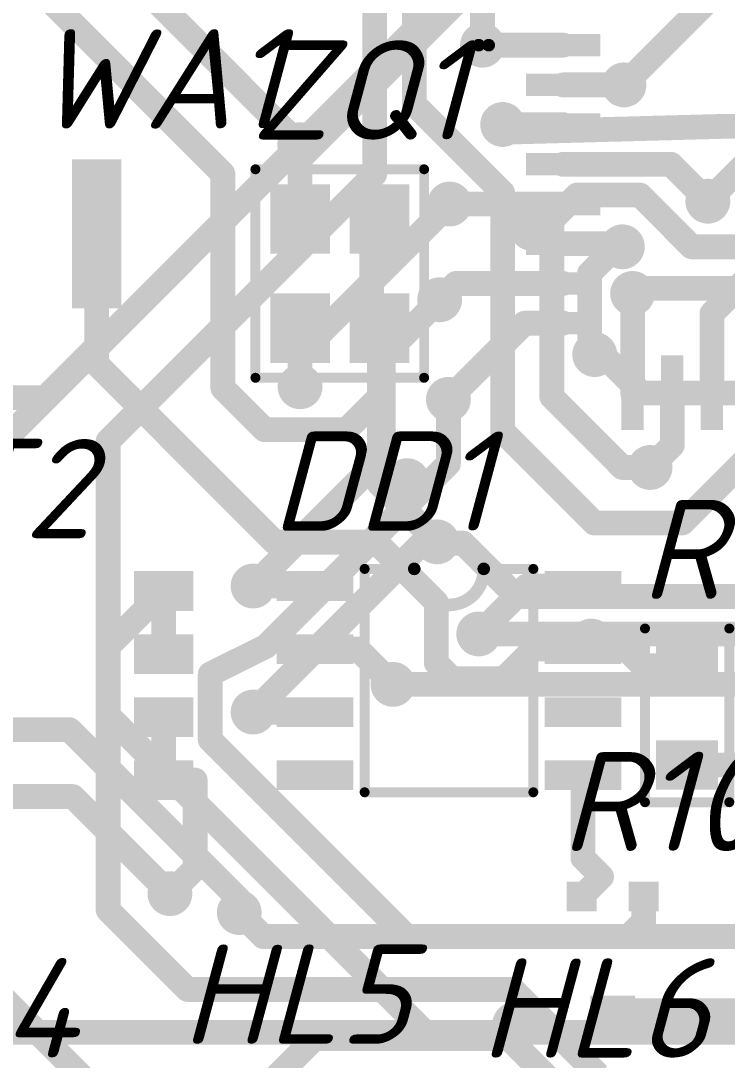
# Model space of a CAD drawing. Header units: millimetres. Extents: x -963 to 6509, y -1367 to 453.
# Drawn here: x -75.54 to -61.3, y 40.58 to 61.51 of the extents above; entities that cross this region are included whole.
import ezdxf

# ---------------------------------------------------------------- set-up
doc = ezdxf.new("R2010")
doc.units = ezdxf.units.MM
doc.header["$LTSCALE"] = 0.5
doc.layers.get('0').update_dxf_attribs({"lineweight": 60})
for name, color, linetype in [('BottomLayer', 5, 'Continuous'), ('MultiLayer', 9, 'Continuous'), ('TopLayer', 1, 'Continuous'), ('TopOverlay', 2, 'Continuous'), ('TopPaste', 8, 'Continuous'), ('ViaHoleLayer', 16, 'Continuous')]:
    doc.layers.add(name, color=color, linetype=linetype)
doc.layers.add('BottomSolder', color=6, linetype='Continuous', plot=False)
doc.styles.get("Standard").update_dxf_attribs({"font": 'isocpeui.ttf', "width": 0.9})

# ---------------------------------------------------------------- blocks, each defined once
blk = doc.blocks.new('32TQFP_7_7__8')
at = {"layer": 'TopLayer'}
for points in [[(-2.575, 3.45), (-2.575, 4.95), (-3.025, 3.45), (-3.025, 4.95)], [(-1.775, 3.45), (-1.775, 4.95), (-2.225, 3.45), (-2.225, 4.95)], [(-0.975, 3.45), (-0.975, 4.95), (-1.425, 3.45), (-1.425, 4.95)], [(-0.175, 3.45), (-0.175, 4.95), (-0.625, 3.45), (-0.625, 4.95)], [(0.625, 3.45), (0.625, 4.95), (0.175, 3.45), (0.175, 4.95)], [(1.425, 3.45), (1.425, 4.95), (0.975, 3.45), (0.975, 4.95)], [(2.225, 3.45), (2.225, 4.95), (1.775, 3.45), (1.775, 4.95)], [(3.025, 3.45), (3.025, 4.95), (2.575, 3.45), (2.575, 4.95)], [(-4.95, 2.575), (-3.45, 2.575), (-4.95, 3.025), (-3.45, 3.025)], [(3.45, 2.575), (4.95, 2.575), (3.45, 3.025), (4.95, 3.025)], [(-4.95, 1.775), (-3.45, 1.775), (-4.95, 2.225), (-3.45, 2.225)], [(3.45, 1.775), (4.95, 1.775), (3.45, 2.225), (4.95, 2.225)], [(-4.95, 0.975), (-3.45, 0.975), (-4.95, 1.425), (-3.45, 1.425)], [(3.45, 0.975), (4.95, 0.975), (3.45, 1.425), (4.95, 1.425)], [(-4.95, 0.175), (-3.45, 0.175), (-4.95, 0.625), (-3.45, 0.625)], [(3.45, 0.175), (4.95, 0.175), (3.45, 0.625), (4.95, 0.625)], [(-4.95, -0.625), (-3.45, -0.625), (-4.95, -0.175), (-3.45, -0.175)], [(3.45, -0.625), (4.95, -0.625), (3.45, -0.175), (4.95, -0.175)], [(-4.95, -1.425), (-3.45, -1.425), (-4.95, -0.975), (-3.45, -0.975)], [(3.45, -1.425), (4.95, -1.425), (3.45, -0.975), (4.95, -0.975)], [(-4.95, -2.225), (-3.45, -2.225), (-4.95, -1.775), (-3.45, -1.775)], [(3.45, -2.225), (4.95, -2.225), (3.45, -1.775), (4.95, -1.775)], [(-4.95, -3.025), (-3.45, -3.025), (-4.95, -2.575), (-3.45, -2.575)], [(3.45, -3.025), (4.95, -3.025), (3.45, -2.575), (4.95, -2.575)], [(-2.575, -4.95), (-2.575, -3.45), (-3.025, -4.95), (-3.025, -3.45)], [(-1.775, -4.95), (-1.775, -3.45), (-2.225, -4.95), (-2.225, -3.45)], [(-0.975, -4.95), (-0.975, -3.45), (-1.425, -4.95), (-1.425, -3.45)], [(-0.175, -4.95), (-0.175, -3.45), (-0.625, -4.95), (-0.625, -3.45)], [(0.625, -4.95), (0.625, -3.45), (0.175, -4.95), (0.175, -3.45)], [(1.425, -4.95), (1.425, -3.45), (0.975, -4.95), (0.975, -3.45)], [(2.225, -4.95), (2.225, -3.45), (1.775, -4.95), (1.775, -3.45)], [(3.025, -4.95), (3.025, -3.45), (2.575, -4.95), (2.575, -3.45)]]:
    blk.add_solid(points, dxfattribs=at)
at = {"layer": 'TopOverlay'}
for points, const_width in [([(-5.7, 2.8, 1), (-5.9, 2.8, 1)], 0.254), ([(-5.964, 2.8, 1), (-5.837, 2.8, 1)], 0.127), ([(-5.763, 2.8, 1), (-5.636, 2.8, 1)], 0.127)]:
    blk.add_lwpolyline(points, format="xyb", close=True, dxfattribs=dict(at, const_width=const_width))
at = {"layer": 'TopPaste'}
for points in [[(-2.575, 3.45), (-2.575, 4.95), (-3.025, 3.45), (-3.025, 4.95)], [(-1.775, 3.45), (-1.775, 4.95), (-2.225, 3.45), (-2.225, 4.95)], [(-0.975, 3.45), (-0.975, 4.95), (-1.425, 3.45), (-1.425, 4.95)], [(-0.175, 3.45), (-0.175, 4.95), (-0.625, 3.45), (-0.625, 4.95)], [(0.625, 3.45), (0.625, 4.95), (0.175, 3.45), (0.175, 4.95)], [(1.425, 3.45), (1.425, 4.95), (0.975, 3.45), (0.975, 4.95)], [(2.225, 3.45), (2.225, 4.95), (1.775, 3.45), (1.775, 4.95)], [(3.025, 3.45), (3.025, 4.95), (2.575, 3.45), (2.575, 4.95)], [(-4.95, 2.575), (-3.45, 2.575), (-4.95, 3.025), (-3.45, 3.025)], [(3.45, 2.575), (4.95, 2.575), (3.45, 3.025), (4.95, 3.025)], [(-4.95, 1.775), (-3.45, 1.775), (-4.95, 2.225), (-3.45, 2.225)], [(3.45, 1.775), (4.95, 1.775), (3.45, 2.225), (4.95, 2.225)], [(-4.95, 0.975), (-3.45, 0.975), (-4.95, 1.425), (-3.45, 1.425)], [(3.45, 0.975), (4.95, 0.975), (3.45, 1.425), (4.95, 1.425)], [(-4.95, 0.175), (-3.45, 0.175), (-4.95, 0.625), (-3.45, 0.625)], [(3.45, 0.175), (4.95, 0.175), (3.45, 0.625), (4.95, 0.625)], [(-4.95, -0.625), (-3.45, -0.625), (-4.95, -0.175), (-3.45, -0.175)], [(3.45, -0.625), (4.95, -0.625), (3.45, -0.175), (4.95, -0.175)], [(-4.95, -1.425), (-3.45, -1.425), (-4.95, -0.975), (-3.45, -0.975)], [(3.45, -1.425), (4.95, -1.425), (3.45, -0.975), (4.95, -0.975)], [(-4.95, -2.225), (-3.45, -2.225), (-4.95, -1.775), (-3.45, -1.775)], [(3.45, -2.225), (4.95, -2.225), (3.45, -1.775), (4.95, -1.775)], [(-4.95, -3.025), (-3.45, -3.025), (-4.95, -2.575), (-3.45, -2.575)], [(3.45, -3.025), (4.95, -3.025), (3.45, -2.575), (4.95, -2.575)], [(-2.575, -4.95), (-2.575, -3.45), (-3.025, -4.95), (-3.025, -3.45)], [(-1.775, -4.95), (-1.775, -3.45), (-2.225, -4.95), (-2.225, -3.45)], [(-0.975, -4.95), (-0.975, -3.45), (-1.425, -4.95), (-1.425, -3.45)], [(-0.175, -4.95), (-0.175, -3.45), (-0.625, -4.95), (-0.625, -3.45)], [(0.625, -4.95), (0.625, -3.45), (0.175, -4.95), (0.175, -3.45)], [(1.425, -4.95), (1.425, -3.45), (0.975, -4.95), (0.975, -3.45)], [(2.225, -4.95), (2.225, -3.45), (1.775, -4.95), (1.775, -3.45)], [(3.025, -4.95), (3.025, -3.45), (2.575, -4.95), (2.575, -3.45)]]:
    blk.add_solid(points, dxfattribs=at)
blk = doc.blocks.new('MCP_SO_8_9')
at = {"layer": 'TopLayer'}
for points in [[(-2.205, 1.925), (-1.605, 1.925), (-2.205, 3.475), (-1.605, 3.475)], [(-0.935, 1.925), (-0.335, 1.925), (-0.935, 3.475), (-0.335, 3.475)], [(0.335, 1.925), (0.935, 1.925), (0.335, 3.475), (0.935, 3.475)], [(1.605, 1.925), (2.205, 1.925), (1.605, 3.475), (2.205, 3.475)], [(-2.205, -3.475), (-1.605, -3.475), (-2.205, -1.925), (-1.605, -1.925)], [(-0.935, -3.475), (-0.335, -3.475), (-0.935, -1.925), (-0.335, -1.925)], [(0.335, -3.475), (0.935, -3.475), (0.335, -1.925), (0.935, -1.925)], [(1.605, -3.475), (2.205, -3.475), (1.605, -1.925), (2.205, -1.925)]]:
    blk.add_solid(points, dxfattribs=at)
at = {"layer": 'TopOverlay', "const_width": 0.2}
for points in [[(-2.25, 0.7), (-2.25, 1.7)], [(2.25, 1.7), (-2.25, 1.7)], [(2.25, -1.7), (2.25, 1.7)], [(-2.25, -1.7), (-2.25, -0.7)], [(2.25, -1.7), (-2.25, -1.7)]]:
    blk.add_lwpolyline(points, dxfattribs=at)
at = {"layer": 'TopOverlay'}
for points, const_width in [([(-2.3, 1.7, 1), (-2.2, 1.7, 1)], 0.1), ([(-2.3, 1.7, 1), (-2.2, 1.7, 1)], 0.1), ([(2.2, 1.7, 1), (2.3, 1.7, 1)], 0.1), ([(2.2, 1.7, 1), (2.3, 1.7, 1)], 0.1), ([(-2.314, 0.7, 1), (-2.187, 0.7, 1)], 0.127), ([(-2.3, 0.7, 1), (-2.2, 0.7, 1)], 0.1), ([(-2.314, -0.7, 1), (-2.187, -0.7, 1)], 0.127), ([(-2.3, -0.7, 1), (-2.2, -0.7, 1)], 0.1), ([(-2.3, -1.7, 1), (-2.2, -1.7, 1)], 0.1), ([(-2.3, -1.7, 1), (-2.2, -1.7, 1)], 0.1), ([(2.2, -1.7, 1), (2.3, -1.7, 1)], 0.1), ([(2.2, -1.7, 1), (2.3, -1.7, 1)], 0.1)]:
    blk.add_lwpolyline(points, format="xyb", close=True, dxfattribs=dict(at, const_width=const_width))
at = {"layer": 'TopOverlay', "const_width": 0.254}
blk.add_lwpolyline([(-2.25, 0.7, -1.036354), (-2.25, -0.7)], format="xyb", dxfattribs=at)
at = {"layer": 'TopPaste'}
for points in [[(-2.205, 1.925), (-1.605, 1.925), (-2.205, 3.475), (-1.605, 3.475)], [(-0.935, 1.925), (-0.335, 1.925), (-0.935, 3.475), (-0.335, 3.475)], [(0.335, 1.925), (0.935, 1.925), (0.335, 3.475), (0.935, 3.475)], [(1.605, 1.925), (2.205, 1.925), (1.605, 3.475), (2.205, 3.475)], [(-2.205, -3.475), (-1.605, -3.475), (-2.205, -1.925), (-1.605, -1.925)], [(-0.935, -3.475), (-0.335, -3.475), (-0.935, -1.925), (-0.335, -1.925)], [(0.335, -3.475), (0.935, -3.475), (0.335, -1.925), (0.935, -1.925)], [(1.605, -3.475), (2.205, -3.475), (1.605, -1.925), (2.205, -1.925)]]:
    blk.add_solid(points, dxfattribs=at)
blk = doc.blocks.new('R0805_22')
at = {"layer": 'TopLayer'}
for points in [[(-1.5, -0.625), (-0.5, -0.625), (-1.5, 0.625), (-0.5, 0.625)], [(0.5, -0.625), (1.5, -0.625), (0.5, 0.625), (1.5, 0.625)]]:
    blk.add_solid(points, dxfattribs=at)
at = {"layer": 'TopOverlay', "const_width": 0.2}
for points in [[(-1.75, 0.85), (1.75, 0.85)], [(-1.75, -0.85), (-1.75, 0.85)], [(1.75, -0.85), (1.75, 0.85)], [(-1.75, -0.85), (1.75, -0.85)]]:
    blk.add_lwpolyline(points, dxfattribs=at)
at = {"layer": 'TopOverlay', "const_width": 0.1}
for points in [[(-1.8, 0.85, 1), (-1.7, 0.85, 1)], [(-1.8, 0.85, 1), (-1.7, 0.85, 1)], [(1.7, 0.85, 1), (1.8, 0.85, 1)], [(1.7, 0.85, 1), (1.8, 0.85, 1)], [(-1.8, -0.85, 1), (-1.7, -0.85, 1)], [(-1.8, -0.85, 1), (-1.7, -0.85, 1)], [(1.7, -0.85, 1), (1.8, -0.85, 1)], [(1.7, -0.85, 1), (1.8, -0.85, 1)]]:
    blk.add_lwpolyline(points, format="xyb", close=True, dxfattribs=at)
at = {"layer": 'TopPaste'}
for points in [[(-1.5, -0.625), (-0.5, -0.625), (-1.5, 0.625), (-0.5, 0.625)], [(0.5, -0.625), (1.5, -0.625), (0.5, 0.625), (1.5, 0.625)]]:
    blk.add_solid(points, dxfattribs=at)
blk = doc.blocks.new('SO_8_27')
at = {"layer": 'TopLayer'}
for points in [[(-2.305, 3.35), (-2.305, 2.15), (-1.505, 3.35), (-1.505, 2.15)], [(-1.035, 3.35), (-1.035, 2.15), (-0.235, 3.35), (-0.235, 2.15)], [(0.235, 3.35), (0.235, 2.15), (1.035, 3.35), (1.035, 2.15)], [(1.505, 3.35), (1.505, 2.15), (2.305, 3.35), (2.305, 2.15)], [(-2.305, -2.15), (-2.305, -3.35), (-1.505, -2.15), (-1.505, -3.35)], [(-1.035, -2.15), (-1.035, -3.35), (-0.235, -2.15), (-0.235, -3.35)], [(0.235, -2.15), (0.235, -3.35), (1.035, -2.15), (1.035, -3.35)], [(1.505, -2.15), (1.505, -3.35), (2.305, -2.15), (2.305, -3.35)]]:
    blk.add_solid(points, dxfattribs=at)
at = {"layer": 'TopPaste'}
for points in [[(-2.305, 3.35), (-2.305, 2.15), (-1.505, 3.35), (-1.505, 2.15)], [(-1.035, 3.35), (-1.035, 2.15), (-0.235, 3.35), (-0.235, 2.15)], [(0.235, 3.35), (0.235, 2.15), (1.035, 3.35), (1.035, 2.15)], [(1.505, 3.35), (1.505, 2.15), (2.305, 3.35), (2.305, 2.15)], [(-2.305, -2.15), (-2.305, -3.35), (-1.505, -2.15), (-1.505, -3.35)], [(-1.035, -2.15), (-1.035, -3.35), (-0.235, -2.15), (-0.235, -3.35)], [(0.235, -2.15), (0.235, -3.35), (1.035, -2.15), (1.035, -3.35)], [(1.505, -2.15), (1.505, -3.35), (2.305, -2.15), (2.305, -3.35)]]:
    blk.add_solid(points, dxfattribs=at)
blk = doc.blocks.new('PLS1_S_28')
at = {"layer": 'TopLayer'}
blk.add_solid([(-0.5, 1.5), (-0.5, -1.5), (0.5, 1.5), (0.5, -1.5)], dxfattribs=at)
at = {"layer": 'TopPaste'}
blk.add_solid([(-0.5, 1.5), (-0.5, -1.5), (0.5, 1.5), (0.5, -1.5)], dxfattribs=at)
blk = doc.blocks.new('ZQ_4P_36')
at = {"layer": 'TopLayer'}
for points in [[(-1.8, 0.2), (-0.4, 0.2), (-1.8, 1.4), (-0.4, 1.4)], [(0.4, 0.2), (1.8, 0.2), (0.4, 1.4), (1.8, 1.4)], [(-1.8, -1.4), (-0.4, -1.4), (-1.8, -0.2), (-0.4, -0.2)], [(0.4, -1.4), (1.8, -1.4), (0.4, -0.2), (1.8, -0.2)]]:
    blk.add_solid(points, dxfattribs=at)
at = {"layer": 'TopOverlay', "const_width": 0.2}
for points in [[(-2.1, 1.7), (2.1, 1.7)], [(-2.1, 1.7), (-2.1, -1.7)], [(2.1, 1.7), (2.1, -1.7)], [(-2.1, -1.7), (2.1, -1.7)]]:
    blk.add_lwpolyline(points, dxfattribs=at)
at = {"layer": 'TopOverlay', "const_width": 0.1}
for points in [[(-2.15, 1.7, 1), (-2.05, 1.7, 1)], [(-2.15, 1.7, 1), (-2.05, 1.7, 1)], [(2.05, 1.7, 1), (2.15, 1.7, 1)], [(2.05, 1.7, 1), (2.15, 1.7, 1)], [(-2.15, -1.7, 1), (-2.05, -1.7, 1)], [(-2.15, -1.7, 1), (-2.05, -1.7, 1)], [(2.05, -1.7, 1), (2.15, -1.7, 1)], [(2.05, -1.7, 1), (2.15, -1.7, 1)]]:
    blk.add_lwpolyline(points, format="xyb", close=True, dxfattribs=at)
at = {"layer": 'TopPaste'}
for points in [[(-1.8, 0.2), (-0.4, 0.2), (-1.8, 1.4), (-0.4, 1.4)], [(0.4, 0.2), (1.8, 0.2), (0.4, 1.4), (1.8, 1.4)], [(-1.8, -1.4), (-0.4, -1.4), (-1.8, -0.2), (-0.4, -0.2)], [(0.4, -1.4), (1.8, -1.4), (0.4, -0.2), (1.8, -0.2)]]:
    blk.add_solid(points, dxfattribs=at)
blk = doc.blocks.new('R___P___38')
at = {"layer": 'TopLayer'}
for points in [[(-0.45, 0.85), (0.45, 0.85), (-0.45, 1.45), (0.45, 1.45)], [(-0.925, -1.45), (-0.325, -1.45), (-0.925, -0.85), (-0.325, -0.85)], [(0.325, -1.45), (0.925, -1.45), (0.325, -0.85), (0.925, -0.85)]]:
    blk.add_solid(points, dxfattribs=at)
at = {"layer": 'TopPaste'}
for points in [[(-0.45, 0.85), (0.45, 0.85), (-0.45, 1.45), (0.45, 1.45)], [(-0.925, -1.45), (-0.325, -1.45), (-0.925, -0.85), (-0.325, -0.85)], [(0.325, -1.45), (0.925, -1.45), (0.325, -0.85), (0.925, -0.85)]]:
    blk.add_solid(points, dxfattribs=at)

msp = doc.modelspace()

# ---------------------------------------------------------------- linework, layer by layer
at = {"layer": 'BottomLayer', "const_width": 0.5}
for points in [[(-63.38, 60.222), (-52.26, 71.342)], [(-76.469, 65.572), (-69.915, 59.018)], [(-67.604, 59.83), (-67.604, 64.987)], [(-66.232, 61.022), (-66.232, 64.241)], [(-68.405, 58.42), (-68.405, 61.814)], [(-67.604, 59.83), (-65.826, 58.052)], [(-65.826, 59.424), (-65.674, 59.272)], [(-65.674, 59.272), (-61.353, 59.387)], [(-61.353, 59.387), (-54.179, 59.387)], [(-78.907, 50.026), (-69.915, 59.018)], [(-61.69, 57.879), (-60.936, 58.633)], [(-73.776, 53.049), (-68.405, 58.42)], [(-65.826, 53.242), (-65.826, 58.052)], [(-64.835, 57.494), (-64.327, 58.002)], [(-64.327, 58.002), (-63.057, 58.002)], [(-63.057, 58.002), (-62.016, 56.96)], [(-69.908, 54.809), (-66.894, 57.822)], [(-64.835, 53.938), (-64.835, 57.494)], [(-64.073, 56.427), (-63.54, 56.96)], [(-63.54, 56.96), (-63.413, 56.96)], [(-62.016, 56.96), (-60.39, 56.96)], [(-64.073, 55.055), (-64.073, 56.427)], [(-63.207, 56.02), (-63.106, 56.122)], [(-63.106, 56.122), (-54.955, 56.122)], [(-68.234, 54.755), (-67.096, 55.893)], [(-64.073, 55.055), (-63.032, 54.014)], [(-69.908, 54.141), (-69.908, 54.809)], [(-68.234, 52.748), (-68.234, 54.755)], [(-63.032, 54.014), (-57.317, 54.014)], [(-66.918, 52.591), (-66.918, 53.887)], [(-64.835, 53.938), (-63.413, 52.515)], [(-65.826, 53.242), (-63.981, 51.398)], [(-73.776, 47.52), (-73.776, 53.049)], [(-70.855, 50.127), (-68.234, 52.748)], [(-62.204, 51.398), (-60.807, 52.795)], [(-70.598, 48.911), (-66.918, 52.591)], [(-63.413, 52.515), (-62.854, 52.515)], [(-63.981, 51.398), (-62.204, 51.398)], [(-70.855, 47.588), (-67.451, 50.991)], [(-67.451, 50.991), (-67.426, 51.017)], [(-67.451, 50.991), (-66.62, 50.991)], [(-67.426, 51.017), (-67.147, 51.017)], [(-66.62, 50.991), (-65.545, 49.916)], [(-65.545, 49.916), (-60.13, 49.916)], [(-66.308, 49.162), (-58.307, 49.162)], [(-71.719, 48.352), (-70.598, 48.911)], [(-71.719, 47.029), (-71.719, 48.352)], [(-68.036, 48.146), (-51.957, 48.146)], [(-73.776, 47.52), (-67.392, 41.136)], [(-81.32, 47.232), (-74.554, 47.232)], [(-74.554, 47.232), (-71.134, 43.812)], [(-71.719, 47.029), (-67.756, 43.066)], [(-80.304, 45.886), (-74.487, 45.886)], [(-74.487, 45.886), (-72.531, 43.93)], [(-71.134, 43.549), (-71.134, 43.812)], [(-67.756, 43.066), (-44.568, 43.066)], [(-76.672, 41.136), (-67.392, 41.136)], [(-67.392, 41.136), (-60.372, 41.136)]]:
    msp.add_lwpolyline(points, dxfattribs=at)
at = {"layer": 'BottomLayer'}
for points, const_width in [([(-66.407, 61.022, 1), (-66.057, 61.022, 1)], 0.35), ([(-66.357, 61.022, 1), (-66.107, 61.022, 1)], 0.25), ([(-63.555, 60.222, 1), (-63.205, 60.222, 1)], 0.35), ([(-63.505, 60.222, 1), (-63.255, 60.222, 1)], 0.25), ([(-67.729, 59.83, 1), (-67.479, 59.83, 1)], 0.25), ([(-67.729, 59.83, 1), (-67.479, 59.83, 1)], 0.25), ([(-66.001, 59.424, 1), (-65.651, 59.424, 1)], 0.35), ([(-65.951, 59.424, 1), (-65.701, 59.424, 1)], 0.25), ([(-65.799, 59.272, 1), (-65.549, 59.272, 1)], 0.25), ([(-65.799, 59.272, 1), (-65.549, 59.272, 1)], 0.25), ([(-61.478, 59.387, 1), (-61.228, 59.387, 1)], 0.25), ([(-61.478, 59.387, 1), (-61.228, 59.387, 1)], 0.25), ([(-70.09, 59.018, 1), (-69.74, 59.018, 1)], 0.35), ([(-70.04, 59.018, 1), (-69.79, 59.018, 1)], 0.25), ([(-70.04, 59.018, 1), (-69.79, 59.018, 1)], 0.25), ([(-68.53, 58.42, 1), (-68.28, 58.42, 1)], 0.25), ([(-68.53, 58.42, 1), (-68.28, 58.42, 1)], 0.25), ([(-65.951, 58.052, 1), (-65.701, 58.052, 1)], 0.25), ([(-65.951, 58.052, 1), (-65.701, 58.052, 1)], 0.25), ([(-64.452, 58.002, 1), (-64.202, 58.002, 1)], 0.25), ([(-64.452, 58.002, 1), (-64.202, 58.002, 1)], 0.25), ([(-63.182, 58.002, 1), (-62.932, 58.002, 1)], 0.25), ([(-63.182, 58.002, 1), (-62.932, 58.002, 1)], 0.25), ([(-61.865, 57.879, 1), (-61.515, 57.879, 1)], 0.35), ([(-67.069, 57.822, 1), (-66.719, 57.822, 1)], 0.35), ([(-67.019, 57.822, 1), (-66.769, 57.822, 1)], 0.25), ([(-61.815, 57.879, 1), (-61.565, 57.879, 1)], 0.25), ([(-64.96, 57.494, 1), (-64.71, 57.494, 1)], 0.25), ([(-64.96, 57.494, 1), (-64.71, 57.494, 1)], 0.25), ([(-63.665, 56.96, 1), (-63.415, 56.96, 1)], 0.25), ([(-63.665, 56.96, 1), (-63.415, 56.96, 1)], 0.25), ([(-63.588, 56.96, 1), (-63.238, 56.96, 1)], 0.35), ([(-63.538, 56.96, 1), (-63.288, 56.96, 1)], 0.25), ([(-62.141, 56.96, 1), (-61.891, 56.96, 1)], 0.25), ([(-62.141, 56.96, 1), (-61.891, 56.96, 1)], 0.25), ([(-64.198, 56.427, 1), (-63.948, 56.427, 1)], 0.25), ([(-64.198, 56.427, 1), (-63.948, 56.427, 1)], 0.25), ([(-63.382, 56.02, 1), (-63.032, 56.02, 1)], 0.35), ([(-63.231, 56.122, 1), (-62.981, 56.122, 1)], 0.25), ([(-63.231, 56.122, 1), (-62.981, 56.122, 1)], 0.25), ([(-67.271, 55.893, 1), (-66.921, 55.893, 1)], 0.35), ([(-67.221, 55.893, 1), (-66.971, 55.893, 1)], 0.25), ([(-63.332, 56.02, 1), (-63.082, 56.02, 1)], 0.25), ([(-64.198, 55.055, 1), (-63.948, 55.055, 1)], 0.25), ([(-64.198, 55.055, 1), (-63.948, 55.055, 1)], 0.25), ([(-70.033, 54.809, 1), (-69.783, 54.809, 1)], 0.25), ([(-70.033, 54.809, 1), (-69.783, 54.809, 1)], 0.25), ([(-68.359, 54.755, 1), (-68.109, 54.755, 1)], 0.25), ([(-68.359, 54.755, 1), (-68.109, 54.755, 1)], 0.25), ([(-70.083, 54.141, 1), (-69.733, 54.141, 1)], 0.35), ([(-70.033, 54.141, 1), (-69.783, 54.141, 1)], 0.25), ([(-67.093, 53.887, 1), (-66.743, 53.887, 1)], 0.35), ([(-63.157, 54.014, 1), (-62.907, 54.014, 1)], 0.25), ([(-63.157, 54.014, 1), (-62.907, 54.014, 1)], 0.25), ([(-67.043, 53.887, 1), (-66.793, 53.887, 1)], 0.25), ([(-64.96, 53.938, 1), (-64.71, 53.938, 1)], 0.25), ([(-64.96, 53.938, 1), (-64.71, 53.938, 1)], 0.25), ([(-65.951, 53.242, 1), (-65.701, 53.242, 1)], 0.25), ([(-65.951, 53.242, 1), (-65.701, 53.242, 1)], 0.25), ([(-73.901, 53.049, 1), (-73.651, 53.049, 1)], 0.25), ([(-73.901, 53.049, 1), (-73.651, 53.049, 1)], 0.25), ([(-68.359, 52.748, 1), (-68.109, 52.748, 1)], 0.25), ([(-68.359, 52.748, 1), (-68.109, 52.748, 1)], 0.25), ([(-67.043, 52.591, 1), (-66.793, 52.591, 1)], 0.25), ([(-67.043, 52.591, 1), (-66.793, 52.591, 1)], 0.25), ([(-63.538, 52.515, 1), (-63.288, 52.515, 1)], 0.25), ([(-63.538, 52.515, 1), (-63.288, 52.515, 1)], 0.25), ([(-63.029, 52.515, 1), (-62.679, 52.515, 1)], 0.35), ([(-62.979, 52.515, 1), (-62.729, 52.515, 1)], 0.25), ([(-64.106, 51.398, 1), (-63.856, 51.398, 1)], 0.25), ([(-64.106, 51.398, 1), (-63.856, 51.398, 1)], 0.25), ([(-62.329, 51.398, 1), (-62.079, 51.398, 1)], 0.25), ([(-62.329, 51.398, 1), (-62.079, 51.398, 1)], 0.25), ([(-67.322, 51.017, 1), (-66.972, 51.017, 1)], 0.35), ([(-67.576, 50.991, 1), (-67.326, 50.991, 1)], 0.25), ([(-67.576, 50.991, 1), (-67.326, 50.991, 1)], 0.25), ([(-67.576, 50.991, 1), (-67.326, 50.991, 1)], 0.25), ([(-67.551, 51.017, 1), (-67.301, 51.017, 1)], 0.25), ([(-67.551, 51.017, 1), (-67.301, 51.017, 1)], 0.25), ([(-67.272, 51.017, 1), (-67.022, 51.017, 1)], 0.25), ([(-66.745, 50.991, 1), (-66.495, 50.991, 1)], 0.25), ([(-66.745, 50.991, 1), (-66.495, 50.991, 1)], 0.25), ([(-71.03, 50.127, 1), (-70.68, 50.127, 1)], 0.35), ([(-70.98, 50.127, 1), (-70.73, 50.127, 1)], 0.25), ([(-65.67, 49.916, 1), (-65.42, 49.916, 1)], 0.25), ([(-65.67, 49.916, 1), (-65.42, 49.916, 1)], 0.25), ([(-66.483, 49.162, 1), (-66.133, 49.162, 1)], 0.35), ([(-66.433, 49.162, 1), (-66.183, 49.162, 1)], 0.25), ([(-70.723, 48.911, 1), (-70.473, 48.911, 1)], 0.25), ([(-70.723, 48.911, 1), (-70.473, 48.911, 1)], 0.25), ([(-71.844, 48.352, 1), (-71.594, 48.352, 1)], 0.25), ([(-71.844, 48.352, 1), (-71.594, 48.352, 1)], 0.25), ([(-68.211, 48.146, 1), (-67.861, 48.146, 1)], 0.35), ([(-68.161, 48.146, 1), (-67.911, 48.146, 1)], 0.25), ([(-73.901, 47.52, 1), (-73.651, 47.52, 1)], 0.25), ([(-73.901, 47.52, 1), (-73.651, 47.52, 1)], 0.25), ([(-71.03, 47.588, 1), (-70.68, 47.588, 1)], 0.35), ([(-70.98, 47.588, 1), (-70.73, 47.588, 1)], 0.25), ([(-74.679, 47.232, 1), (-74.429, 47.232, 1)], 0.25), ([(-74.679, 47.232, 1), (-74.429, 47.232, 1)], 0.25), ([(-71.844, 47.029, 1), (-71.594, 47.029, 1)], 0.25), ([(-71.844, 47.029, 1), (-71.594, 47.029, 1)], 0.25), ([(-74.612, 45.886, 1), (-74.362, 45.886, 1)], 0.25), ([(-74.612, 45.886, 1), (-74.362, 45.886, 1)], 0.25), ([(-72.706, 43.93, 1), (-72.356, 43.93, 1)], 0.35), ([(-72.656, 43.93, 1), (-72.406, 43.93, 1)], 0.25), ([(-71.259, 43.812, 1), (-71.009, 43.812, 1)], 0.25), ([(-71.259, 43.812, 1), (-71.009, 43.812, 1)], 0.25), ([(-71.309, 43.549, 1), (-70.959, 43.549, 1)], 0.35), ([(-71.259, 43.549, 1), (-71.009, 43.549, 1)], 0.25), ([(-67.881, 43.066, 1), (-67.631, 43.066, 1)], 0.25), ([(-67.881, 43.066, 1), (-67.631, 43.066, 1)], 0.25), ([(-67.517, 41.136, 1), (-67.267, 41.136, 1)], 0.25), ([(-67.517, 41.136, 1), (-67.267, 41.136, 1)], 0.25), ([(-67.517, 41.136, 1), (-67.267, 41.136, 1)], 0.25)]:
    msp.add_lwpolyline(points, format="xyb", close=True, dxfattribs=dict(at, const_width=const_width))
at = {"layer": 'BottomSolder', "const_width": 0.452}
for points in [[(-66.458, 61.022, 1), (-66.006, 61.022, 1)], [(-63.606, 60.222, 1), (-63.154, 60.222, 1)], [(-66.052, 59.424, 1), (-65.6, 59.424, 1)], [(-70.141, 59.018, 1), (-69.689, 59.018, 1)], [(-67.12, 57.822, 1), (-66.669, 57.822, 1)], [(-61.916, 57.879, 1), (-61.464, 57.879, 1)], [(-65.461, 57.33, 1), (-65.009, 57.33, 1)], [(-63.639, 56.96, 1), (-63.187, 56.96, 1)], [(-67.322, 55.893, 1), (-66.87, 55.893, 1)], [(-63.433, 56.02, 1), (-62.981, 56.02, 1)], [(-64.196, 54.79, 1), (-63.744, 54.79, 1)], [(-70.134, 54.141, 1), (-69.682, 54.141, 1)], [(-67.144, 53.887, 1), (-66.692, 53.887, 1)], [(-63.08, 52.515, 1), (-62.628, 52.515, 1)], [(-67.975, 52.25, 1), (-67.524, 52.25, 1)], [(-67.372, 51.017, 1), (-66.921, 51.017, 1)], [(-71.081, 50.127, 1), (-70.629, 50.127, 1)], [(-66.534, 49.162, 1), (-66.083, 49.162, 1)], [(-64.267, 49.019, 1), (-63.815, 49.019, 1)], [(-68.262, 48.146, 1), (-67.81, 48.146, 1)], [(-71.081, 47.588, 1), (-70.629, 47.588, 1)], [(-72.757, 43.93, 1), (-72.306, 43.93, 1)], [(-71.36, 43.549, 1), (-70.909, 43.549, 1)], [(-65.809, 41.298, 1), (-65.357, 41.298, 1)]]:
    msp.add_lwpolyline(points, format="xyb", close=True, dxfattribs=at)
at = {"layer": 'MultiLayer', "const_width": 0.35}
for points in [[(-66.407, 61.022, 1), (-66.057, 61.022, 1)], [(-63.555, 60.222, 1), (-63.205, 60.222, 1)], [(-66.001, 59.424, 1), (-65.651, 59.424, 1)], [(-70.09, 59.018, 1), (-69.74, 59.018, 1)], [(-61.865, 57.879, 1), (-61.515, 57.879, 1)], [(-67.069, 57.822, 1), (-66.719, 57.822, 1)], [(-63.588, 56.96, 1), (-63.238, 56.96, 1)], [(-63.382, 56.02, 1), (-63.032, 56.02, 1)], [(-67.271, 55.893, 1), (-66.921, 55.893, 1)], [(-70.083, 54.141, 1), (-69.733, 54.141, 1)], [(-67.093, 53.887, 1), (-66.743, 53.887, 1)], [(-63.029, 52.515, 1), (-62.679, 52.515, 1)], [(-67.322, 51.017, 1), (-66.972, 51.017, 1)], [(-71.03, 50.127, 1), (-70.68, 50.127, 1)], [(-66.483, 49.162, 1), (-66.133, 49.162, 1)], [(-68.211, 48.146, 1), (-67.861, 48.146, 1)], [(-71.03, 47.588, 1), (-70.68, 47.588, 1)], [(-72.706, 43.93, 1), (-72.356, 43.93, 1)], [(-71.309, 43.549, 1), (-70.959, 43.549, 1)]]:
    msp.add_lwpolyline(points, format="xyb", close=True, dxfattribs=at)
at = {"layer": 'TopLayer', "const_width": 0.5}
for points in [[(-69.915, 59.018), (-65.457, 63.475)], [(-69.908, 58.738), (-65.457, 63.189)], [(-75.249, 62.218), (-71.465, 58.433)], [(-66.232, 61.022), (-64.607, 61.022)], [(-64.607, 60.222), (-63.38, 60.222)], [(-65.826, 59.424), (-65.824, 59.422)], [(-65.824, 59.422), (-64.607, 59.422)], [(-69.908, 57.522), (-69.908, 58.738)], [(-64.607, 58.622), (-62.433, 58.622)], [(-62.433, 58.622), (-61.69, 57.879)], [(-71.465, 54.115), (-71.465, 58.433)], [(-66.894, 57.822), (-64.607, 57.822)], [(-68.308, 57.076), (-68.308, 57.522)], [(-61.607, 55.616), (-59.755, 57.468)], [(-74.008, 54.954), (-74.008, 57.222)], [(-68.464, 57.076), (-68.308, 57.076)], [(-68.464, 55.322), (-68.464, 57.076)], [(-64.607, 57.022), (-63.474, 57.022)], [(-63.474, 57.022), (-63.413, 56.96)], [(-67.096, 55.893), (-66.767, 56.222)], [(-66.767, 56.222), (-64.607, 56.222)], [(-63.207, 54.022), (-63.207, 56.02)], [(-61.607, 54.022), (-61.607, 55.616)], [(-69.908, 54.141), (-69.908, 55.322)], [(-68.464, 55.322), (-68.308, 55.322)], [(-68.308, 53.938), (-68.308, 55.322)], [(-66.918, 53.887), (-65.383, 55.422)], [(-65.383, 55.422), (-64.607, 55.422)], [(-75.04, 53.922), (-74.008, 54.954)], [(-74.008, 54.598), (-74.008, 54.954)], [(-74.008, 54.598), (-70.42, 51.01)], [(-71.465, 54.115), (-70.626, 53.277)], [(-62.407, 52.962), (-62.407, 54.022)], [(-83.608, 53.922), (-75.04, 53.922)], [(-68.968, 53.277), (-68.308, 53.938)], [(-68.308, 52.178), (-68.308, 53.938)], [(-70.626, 53.277), (-68.968, 53.277)], [(-62.854, 52.515), (-62.407, 52.962)], [(-68.308, 52.178), (-67.147, 51.017)], [(-70.42, 51.01), (-68.374, 51.01)], [(-68.374, 51.01), (-67.162, 49.799)], [(-73.776, 48.908), (-72.657, 50.027)], [(-72.657, 48.757), (-72.657, 50.027)], [(-70.855, 50.127), (-69.607, 50.127)], [(-66.308, 49.162), (-65.344, 50.127)], [(-65.344, 50.127), (-64.207, 50.127)], [(-67.162, 48.577), (-67.162, 49.799)], [(-73.776, 43.6), (-73.776, 48.908)], [(-69.607, 48.857), (-68.747, 48.857)], [(-68.747, 48.857), (-68.036, 48.146)], [(-65.801, 48.257), (-65.201, 48.857)], [(-65.201, 48.857), (-64.207, 48.857)], [(-64.207, 48.857), (-63.337, 48.857)], [(-63.337, 48.857), (-63.002, 48.522)], [(-67.162, 48.577), (-66.842, 48.257)], [(-63.002, 48.522), (-62.107, 48.522)], [(-66.842, 48.257), (-65.801, 48.257)], [(-70.855, 47.588), (-70.854, 47.587)], [(-70.854, 47.587), (-69.607, 47.587)], [(-72.657, 46.217), (-72.657, 47.487)], [(-62.107, 46.522), (-60.007, 46.522)], [(-64.207, 44.647), (-64.207, 46.317)], [(-72.657, 46.217), (-72.023, 46.217)], [(-72.023, 44.438), (-72.023, 46.217)], [(-64.207, 44.647), (-63.832, 44.272)], [(-72.531, 43.93), (-72.023, 44.438)], [(-64.233, 43.872), (-63.832, 44.272)], [(-62.983, 43.369), (-62.983, 43.872)], [(-73.776, 43.6), (-72.176, 42)], [(-71.134, 43.549), (-70.652, 43.066)], [(-63.286, 43.066), (-62.983, 43.369)], [(-70.652, 43.066), (-63.286, 43.066)], [(-76.24, 42.177), (-73.807, 39.745)], [(-72.176, 42), (-65.623, 42)], [(-65.623, 42), (-63.896, 40.272)], [(-63.608, 41.572), (-59.984, 41.572)], [(-71.107, 39.522), (-69.62, 41.009)], [(-69.62, 41.009), (-65.699, 41.009)], [(-65.699, 41.009), (-63.612, 38.922)]]:
    msp.add_lwpolyline(points, dxfattribs=at)
at = {"layer": 'TopLayer'}
for points, const_width in [([(-66.407, 61.022, 1), (-66.057, 61.022, 1)], 0.35), ([(-66.357, 61.022, 1), (-66.107, 61.022, 1)], 0.25), ([(-64.732, 61.022, 1), (-64.482, 61.022, 1)], 0.25), ([(-63.555, 60.222, 1), (-63.205, 60.222, 1)], 0.35), ([(-64.732, 60.222, 1), (-64.482, 60.222, 1)], 0.25), ([(-63.505, 60.222, 1), (-63.255, 60.222, 1)], 0.25), ([(-66.001, 59.424, 1), (-65.651, 59.424, 1)], 0.35), ([(-65.951, 59.424, 1), (-65.701, 59.424, 1)], 0.25), ([(-65.949, 59.422, 1), (-65.699, 59.422, 1)], 0.25), ([(-65.949, 59.422, 1), (-65.699, 59.422, 1)], 0.25), ([(-64.732, 59.422, 1), (-64.482, 59.422, 1)], 0.25), ([(-70.09, 59.018, 1), (-69.74, 59.018, 1)], 0.35), ([(-70.04, 59.018, 1), (-69.79, 59.018, 1)], 0.25), ([(-70.033, 58.738, 1), (-69.783, 58.738, 1)], 0.25), ([(-70.033, 58.738, 1), (-69.783, 58.738, 1)], 0.25), ([(-64.732, 58.622, 1), (-64.482, 58.622, 1)], 0.25), ([(-62.558, 58.622, 1), (-62.308, 58.622, 1)], 0.25), ([(-62.558, 58.622, 1), (-62.308, 58.622, 1)], 0.25), ([(-71.59, 58.433, 1), (-71.34, 58.433, 1)], 0.25), ([(-71.59, 58.433, 1), (-71.34, 58.433, 1)], 0.25), ([(-61.865, 57.879, 1), (-61.515, 57.879, 1)], 0.35), ([(-67.069, 57.822, 1), (-66.719, 57.822, 1)], 0.35), ([(-67.019, 57.822, 1), (-66.769, 57.822, 1)], 0.25), ([(-64.732, 57.822, 1), (-64.482, 57.822, 1)], 0.25), ([(-61.815, 57.879, 1), (-61.565, 57.879, 1)], 0.25), ([(-70.033, 57.522, 1), (-69.783, 57.522, 1)], 0.25), ([(-68.433, 57.522, 1), (-68.183, 57.522, 1)], 0.25), ([(-74.133, 57.222, 1), (-73.883, 57.222, 1)], 0.25), ([(-68.589, 57.076, 1), (-68.339, 57.076, 1)], 0.25), ([(-68.589, 57.076, 1), (-68.339, 57.076, 1)], 0.25), ([(-68.433, 57.076, 1), (-68.183, 57.076, 1)], 0.25), ([(-68.433, 57.076, 1), (-68.183, 57.076, 1)], 0.25), ([(-64.732, 57.022, 1), (-64.482, 57.022, 1)], 0.25), ([(-63.588, 56.96, 1), (-63.238, 56.96, 1)], 0.35), ([(-63.599, 57.022, 1), (-63.349, 57.022, 1)], 0.25), ([(-63.599, 57.022, 1), (-63.349, 57.022, 1)], 0.25), ([(-63.538, 56.96, 1), (-63.288, 56.96, 1)], 0.25), ([(-66.892, 56.222, 1), (-66.642, 56.222, 1)], 0.25), ([(-66.892, 56.222, 1), (-66.642, 56.222, 1)], 0.25), ([(-64.732, 56.222, 1), (-64.482, 56.222, 1)], 0.25), ([(-63.382, 56.02, 1), (-63.032, 56.02, 1)], 0.35), ([(-67.271, 55.893, 1), (-66.921, 55.893, 1)], 0.35), ([(-67.221, 55.893, 1), (-66.971, 55.893, 1)], 0.25), ([(-63.332, 56.02, 1), (-63.082, 56.02, 1)], 0.25), ([(-61.732, 55.616, 1), (-61.482, 55.616, 1)], 0.25), ([(-61.732, 55.616, 1), (-61.482, 55.616, 1)], 0.25), ([(-70.033, 55.322, 1), (-69.783, 55.322, 1)], 0.25), ([(-68.589, 55.322, 1), (-68.339, 55.322, 1)], 0.25), ([(-68.589, 55.322, 1), (-68.339, 55.322, 1)], 0.25), ([(-68.433, 55.322, 1), (-68.183, 55.322, 1)], 0.25), ([(-68.433, 55.322, 1), (-68.183, 55.322, 1)], 0.25), ([(-65.508, 55.422, 1), (-65.258, 55.422, 1)], 0.25), ([(-65.508, 55.422, 1), (-65.258, 55.422, 1)], 0.25), ([(-64.732, 55.422, 1), (-64.482, 55.422, 1)], 0.25), ([(-74.133, 54.954, 1), (-73.883, 54.954, 1)], 0.25), ([(-74.133, 54.954, 1), (-73.883, 54.954, 1)], 0.25), ([(-74.133, 54.954, 1), (-73.883, 54.954, 1)], 0.25), ([(-74.133, 54.598, 1), (-73.883, 54.598, 1)], 0.25), ([(-74.133, 54.598, 1), (-73.883, 54.598, 1)], 0.25), ([(-70.083, 54.141, 1), (-69.733, 54.141, 1)], 0.35), ([(-71.59, 54.115, 1), (-71.34, 54.115, 1)], 0.25), ([(-71.59, 54.115, 1), (-71.34, 54.115, 1)], 0.25), ([(-70.033, 54.141, 1), (-69.783, 54.141, 1)], 0.25), ([(-67.093, 53.887, 1), (-66.743, 53.887, 1)], 0.35), ([(-63.332, 54.022, 1), (-63.082, 54.022, 1)], 0.25), ([(-62.532, 54.022, 1), (-62.282, 54.022, 1)], 0.25), ([(-61.732, 54.022, 1), (-61.482, 54.022, 1)], 0.25), ([(-75.165, 53.922, 1), (-74.915, 53.922, 1)], 0.25), ([(-75.165, 53.922, 1), (-74.915, 53.922, 1)], 0.25), ([(-68.433, 53.938, 1), (-68.183, 53.938, 1)], 0.25), ([(-68.433, 53.938, 1), (-68.183, 53.938, 1)], 0.25), ([(-68.433, 53.938, 1), (-68.183, 53.938, 1)], 0.25), ([(-67.043, 53.887, 1), (-66.793, 53.887, 1)], 0.25), ([(-70.751, 53.277, 1), (-70.501, 53.277, 1)], 0.25), ([(-70.751, 53.277, 1), (-70.501, 53.277, 1)], 0.25), ([(-69.093, 53.277, 1), (-68.843, 53.277, 1)], 0.25), ([(-69.093, 53.277, 1), (-68.843, 53.277, 1)], 0.25), ([(-62.532, 52.962, 1), (-62.282, 52.962, 1)], 0.25), ([(-62.532, 52.962, 1), (-62.282, 52.962, 1)], 0.25), ([(-63.029, 52.515, 1), (-62.679, 52.515, 1)], 0.35), ([(-62.979, 52.515, 1), (-62.729, 52.515, 1)], 0.25), ([(-68.433, 52.178, 1), (-68.183, 52.178, 1)], 0.25), ([(-68.433, 52.178, 1), (-68.183, 52.178, 1)], 0.25), ([(-67.322, 51.017, 1), (-66.972, 51.017, 1)], 0.35), ([(-70.545, 51.01, 1), (-70.295, 51.01, 1)], 0.25), ([(-70.545, 51.01, 1), (-70.295, 51.01, 1)], 0.25), ([(-68.499, 51.01, 1), (-68.249, 51.01, 1)], 0.25), ([(-68.499, 51.01, 1), (-68.249, 51.01, 1)], 0.25), ([(-67.272, 51.017, 1), (-67.022, 51.017, 1)], 0.25), ([(-71.03, 50.127, 1), (-70.68, 50.127, 1)], 0.35), ([(-72.782, 50.027, 1), (-72.532, 50.027, 1)], 0.25), ([(-72.782, 50.027, 1), (-72.532, 50.027, 1)], 0.25), ([(-70.98, 50.127, 1), (-70.73, 50.127, 1)], 0.25), ([(-69.732, 50.127, 1), (-69.482, 50.127, 1)], 0.25), ([(-65.469, 50.127, 1), (-65.219, 50.127, 1)], 0.25), ([(-65.469, 50.127, 1), (-65.219, 50.127, 1)], 0.25), ([(-64.332, 50.127, 1), (-64.082, 50.127, 1)], 0.25), ([(-67.287, 49.799, 1), (-67.037, 49.799, 1)], 0.25), ([(-67.287, 49.799, 1), (-67.037, 49.799, 1)], 0.25), ([(-66.483, 49.162, 1), (-66.133, 49.162, 1)], 0.35), ([(-66.433, 49.162, 1), (-66.183, 49.162, 1)], 0.25), ([(-73.901, 48.908, 1), (-73.651, 48.908, 1)], 0.25), ([(-73.901, 48.908, 1), (-73.651, 48.908, 1)], 0.25), ([(-72.782, 48.757, 1), (-72.532, 48.757, 1)], 0.25), ([(-69.732, 48.857, 1), (-69.482, 48.857, 1)], 0.25), ([(-68.872, 48.857, 1), (-68.622, 48.857, 1)], 0.25), ([(-68.872, 48.857, 1), (-68.622, 48.857, 1)], 0.25), ([(-65.326, 48.857, 1), (-65.076, 48.857, 1)], 0.25), ([(-65.326, 48.857, 1), (-65.076, 48.857, 1)], 0.25), ([(-64.332, 48.857, 1), (-64.082, 48.857, 1)], 0.25), ([(-64.332, 48.857, 1), (-64.082, 48.857, 1)], 0.25), ([(-63.462, 48.857, 1), (-63.212, 48.857, 1)], 0.25), ([(-63.462, 48.857, 1), (-63.212, 48.857, 1)], 0.25), ([(-67.287, 48.577, 1), (-67.037, 48.577, 1)], 0.25), ([(-67.287, 48.577, 1), (-67.037, 48.577, 1)], 0.25), ([(-63.127, 48.522, 1), (-62.877, 48.522, 1)], 0.25), ([(-63.127, 48.522, 1), (-62.877, 48.522, 1)], 0.25), ([(-62.232, 48.522, 1), (-61.982, 48.522, 1)], 0.25), ([(-68.211, 48.146, 1), (-67.861, 48.146, 1)], 0.35), ([(-68.161, 48.146, 1), (-67.911, 48.146, 1)], 0.25), ([(-66.967, 48.257, 1), (-66.717, 48.257, 1)], 0.25), ([(-66.967, 48.257, 1), (-66.717, 48.257, 1)], 0.25), ([(-65.926, 48.257, 1), (-65.676, 48.257, 1)], 0.25), ([(-65.926, 48.257, 1), (-65.676, 48.257, 1)], 0.25), ([(-71.03, 47.588, 1), (-70.68, 47.588, 1)], 0.35), ([(-70.98, 47.588, 1), (-70.73, 47.588, 1)], 0.25), ([(-70.979, 47.587, 1), (-70.729, 47.587, 1)], 0.25), ([(-70.979, 47.587, 1), (-70.729, 47.587, 1)], 0.25), ([(-69.732, 47.587, 1), (-69.482, 47.587, 1)], 0.25), ([(-72.782, 47.487, 1), (-72.532, 47.487, 1)], 0.25), ([(-62.232, 46.522, 1), (-61.982, 46.522, 1)], 0.25), ([(-64.332, 46.317, 1), (-64.082, 46.317, 1)], 0.25), ([(-72.782, 46.217, 1), (-72.532, 46.217, 1)], 0.25), ([(-72.782, 46.217, 1), (-72.532, 46.217, 1)], 0.25), ([(-72.148, 46.217, 1), (-71.898, 46.217, 1)], 0.25), ([(-72.148, 46.217, 1), (-71.898, 46.217, 1)], 0.25), ([(-64.332, 44.647, 1), (-64.082, 44.647, 1)], 0.25), ([(-64.332, 44.647, 1), (-64.082, 44.647, 1)], 0.25), ([(-72.148, 44.438, 1), (-71.898, 44.438, 1)], 0.25), ([(-72.148, 44.438, 1), (-71.898, 44.438, 1)], 0.25), ([(-63.957, 44.272, 1), (-63.707, 44.272, 1)], 0.25), ([(-63.957, 44.272, 1), (-63.707, 44.272, 1)], 0.25), ([(-72.706, 43.93, 1), (-72.356, 43.93, 1)], 0.35), ([(-72.656, 43.93, 1), (-72.406, 43.93, 1)], 0.25), ([(-64.358, 43.872, 1), (-64.108, 43.872, 1)], 0.25), ([(-63.108, 43.872, 1), (-62.858, 43.872, 1)], 0.25), ([(-73.901, 43.6, 1), (-73.651, 43.6, 1)], 0.25), ([(-73.901, 43.6, 1), (-73.651, 43.6, 1)], 0.25), ([(-71.309, 43.549, 1), (-70.959, 43.549, 1)], 0.35), ([(-71.259, 43.549, 1), (-71.009, 43.549, 1)], 0.25), ([(-63.108, 43.369, 1), (-62.858, 43.369, 1)], 0.25), ([(-63.108, 43.369, 1), (-62.858, 43.369, 1)], 0.25), ([(-70.777, 43.066, 1), (-70.527, 43.066, 1)], 0.25), ([(-70.777, 43.066, 1), (-70.527, 43.066, 1)], 0.25), ([(-63.411, 43.066, 1), (-63.161, 43.066, 1)], 0.25), ([(-63.411, 43.066, 1), (-63.161, 43.066, 1)], 0.25), ([(-72.301, 42, 1), (-72.051, 42, 1)], 0.25), ([(-72.301, 42, 1), (-72.051, 42, 1)], 0.25), ([(-65.748, 42, 1), (-65.498, 42, 1)], 0.25), ([(-65.748, 42, 1), (-65.498, 42, 1)], 0.25), ([(-63.733, 41.572, 1), (-63.483, 41.572, 1)], 0.25), ([(-69.745, 41.009, 1), (-69.495, 41.009, 1)], 0.25), ([(-69.745, 41.009, 1), (-69.495, 41.009, 1)], 0.25), ([(-65.824, 41.009, 1), (-65.574, 41.009, 1)], 0.25), ([(-65.824, 41.009, 1), (-65.574, 41.009, 1)], 0.25)]:
    msp.add_lwpolyline(points, format="xyb", close=True, dxfattribs=dict(at, const_width=const_width))
at = {"layer": 'ViaHoleLayer', "const_width": 0.2}
for points in [[(-66.332, 61.022, 1), (-66.132, 61.022, 1)], [(-63.48, 60.222, 1), (-63.28, 60.222, 1)], [(-65.926, 59.424, 1), (-65.726, 59.424, 1)], [(-70.015, 59.018, 1), (-69.815, 59.018, 1)], [(-66.994, 57.822, 1), (-66.794, 57.822, 1)], [(-61.79, 57.879, 1), (-61.59, 57.879, 1)], [(-63.513, 56.96, 1), (-63.313, 56.96, 1)], [(-63.307, 56.02, 1), (-63.107, 56.02, 1)], [(-67.196, 55.893, 1), (-66.996, 55.893, 1)], [(-70.008, 54.141, 1), (-69.808, 54.141, 1)], [(-67.018, 53.887, 1), (-66.818, 53.887, 1)], [(-62.954, 52.515, 1), (-62.754, 52.515, 1)], [(-67.247, 51.017, 1), (-67.047, 51.017, 1)], [(-70.955, 50.127, 1), (-70.755, 50.127, 1)], [(-66.408, 49.162, 1), (-66.208, 49.162, 1)], [(-68.136, 48.146, 1), (-67.936, 48.146, 1)], [(-70.955, 47.588, 1), (-70.755, 47.588, 1)], [(-72.631, 43.93, 1), (-72.431, 43.93, 1)], [(-71.234, 43.549, 1), (-71.034, 43.549, 1)]]:
    msp.add_lwpolyline(points, format="xyb", close=True, dxfattribs=at)

# ---------------------------------------------------------------- block references
for name, p in [('32TQFP_7_7__8', (-60.407, 58.222)), ('PLS1_S_28', (-74.008, 57.222))]:
    msp.add_blockref(name, p)
for name, p, rotation in [('ZQ_4P_36', (-69.108, 56.422), 90), ('MCP_SO_8_9', (-66.907, 48.222), 270), ('SO_8_27', (-75.407, 48.122), 270), ('R0805_22', (-62.107, 47.522), 90), ('R___P___38', (-63.608, 42.722), 180)]:
    msp.add_blockref(name, p, dxfattribs=dict(rotation=rotation))

# ---------------------------------------------------------------- texts
at = {"layer": 'TopOverlay'}
for s, p in [('WA1', (-75.306, 59.344)), ('ZQ1', (-70.902, 59.12)), ('DD1', (-70.496, 51.24)), ('VT2', (-78.852, 51.088)), ('R7', (-63.054, 49.869)), ('R10', (-64.663, 44.789)), ('HL5', (-72.303, 40.907)), ('HL4', (-79.085, 40.628)), ('HL6', (-66.283, 40.628))]:
    msp.add_text(s, height=2, dxfattribs=at).set_placement(p)

doc.saveas('drawing.dxf')
